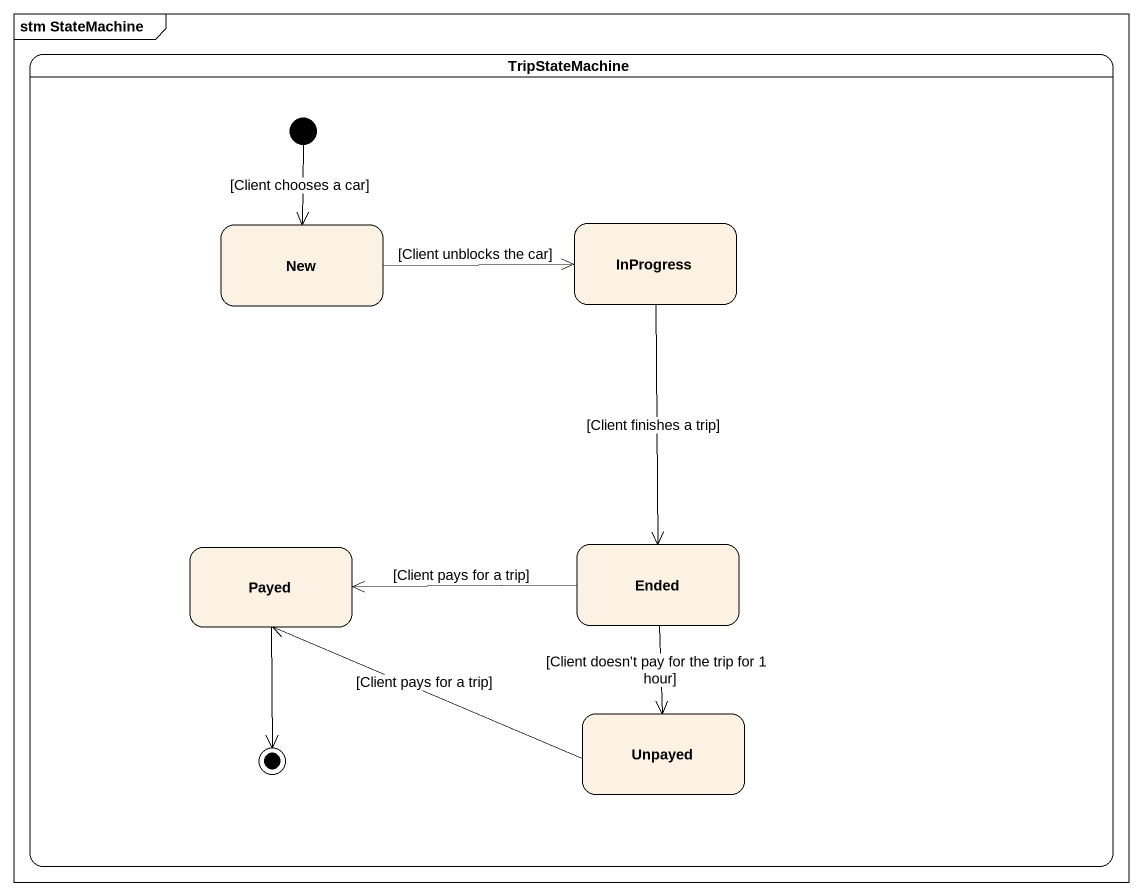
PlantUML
@startuml
mainframe stm StateMachine
hide empty description
state TripStateMachine {
  state New
  state InProgress
  state Ended
  state Payed
  state Unpayed
  [*] --> New : [Client chooses a car]
  Payed --> [*]
}
New -right-> InProgress : [Client unblocks the car]
InProgress --> Ended : [Client finishes a trip]
Ended -left-> Payed : [Client pays for a trip]
Ended --> Unpayed : [Client doesn't pay for the trip for 1 hour]
Unpayed -left-> Payed : [Client pays for a trip]
@enduml
